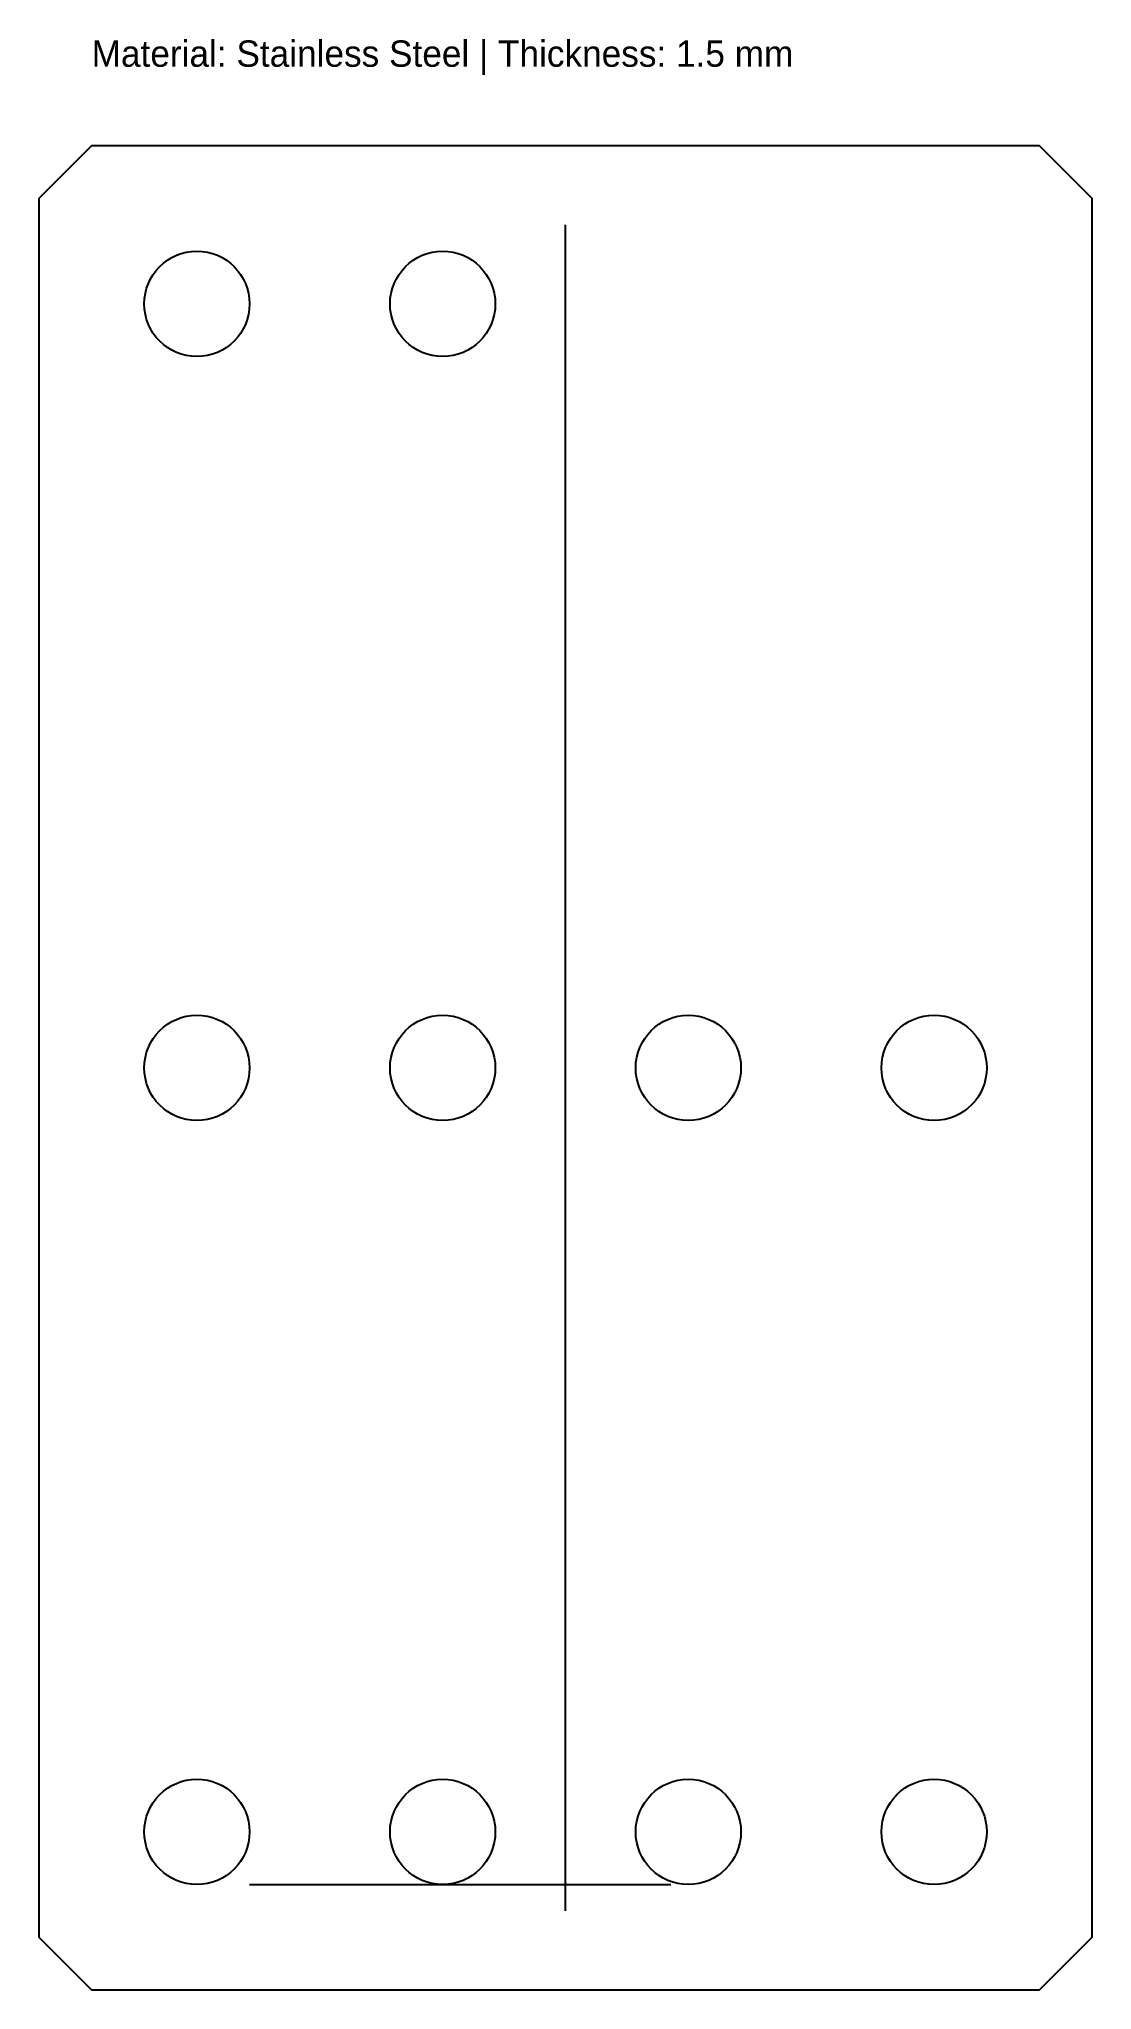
# Model space of a CAD drawing. Header units: metres. Extents: x 0 to 200, y 0 to 370.
import ezdxf

# ---------------------------------------------------------------- set-up
doc = ezdxf.new("R2010")
doc.units = ezdxf.units.M

msp = doc.modelspace()

# ---------------------------------------------------------------- linework, layer by layer
at = {"layer": 'CONTOUR'}
msp.add_lwpolyline([(10, 0), (190, 0), (200, 10), (200, 340), (190, 350), (10, 350), (0, 340), (0, 10)], close=True, dxfattribs=at)
at = {"layer": 'CUTOUTS'}
for centre in [(30, 320), (76.67, 320), (30, 175), (76.67, 175), (123.33, 175), (170, 175), (30, 30), (76.67, 30), (123.33, 30), (170, 30)]:
    msp.add_circle(centre, 10, dxfattribs=at)
at = {"layer": 'FOLD'}
msp.add_line((100, 15), (100, 335), dxfattribs=at)
at = {"layer": 'SEAMS', "linetype": 'CONTINUOUS'}
msp.add_line((40, 20), (120, 20), dxfattribs=at)

# ---------------------------------------------------------------- texts
at = {"layer": 'NOTES'}
msp.add_text('Material: Stainless Steel | Thickness: 1.5 mm', height=5, dxfattribs=at).set_placement((10, 365))

doc.saveas('drawing.dxf')
